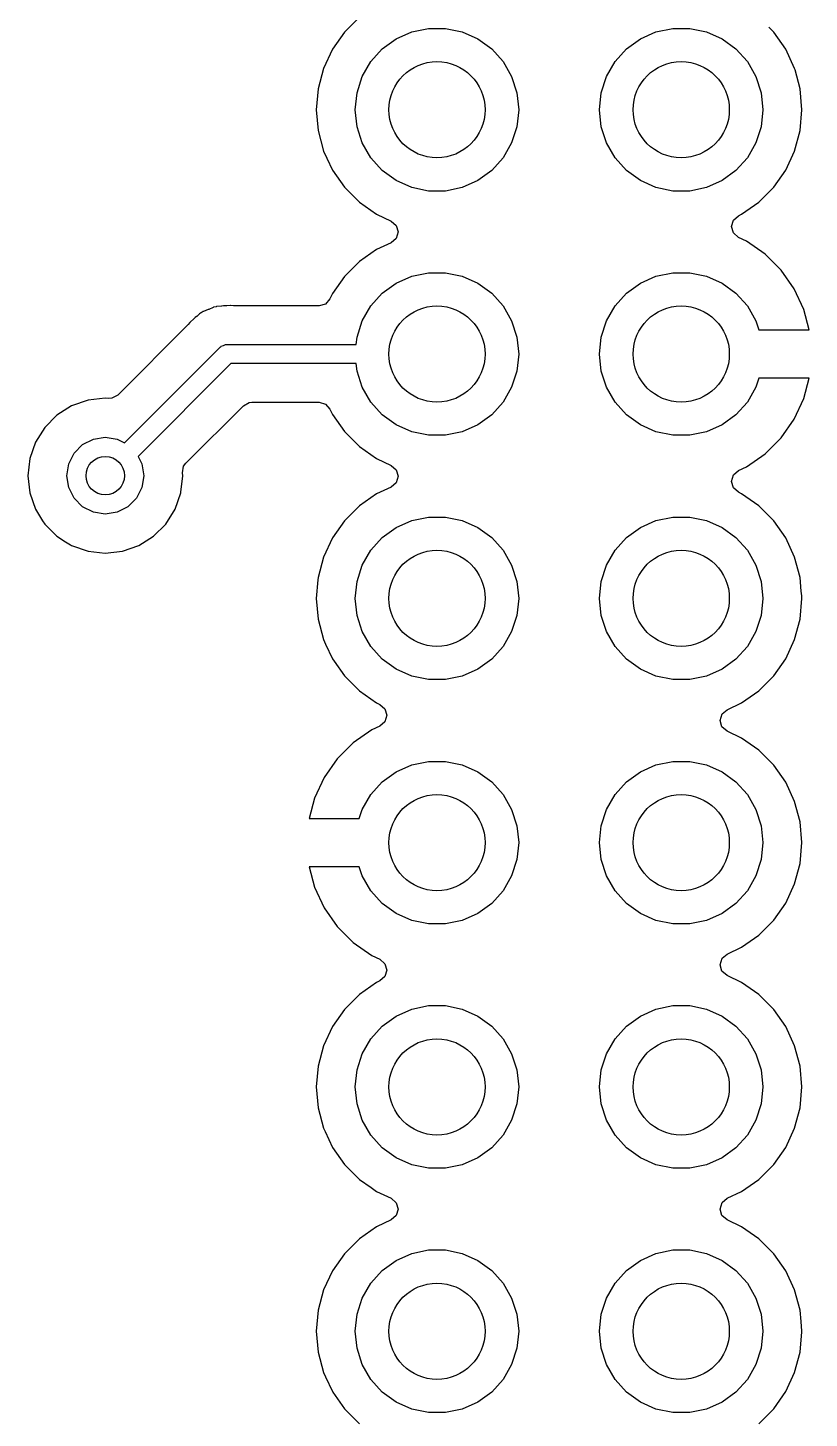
# Model space of a CAD drawing. Extents: x 0.71 to 7.56, y -5.16 to -0.79.
# Drawn here: x 4.467 to 4.787, y -3.528 to -2.958 of the extents above; entities that cross this region are included whole.
import ezdxf

# ---------------------------------------------------------------- set-up
doc = ezdxf.new("R2010")
doc.units = 0
doc.header["$MEASUREMENT"] = 0
doc.layers.add('BLACK', color=7, linetype='CONTINUOUS')

msp = doc.modelspace()

# ---------------------------------------------------------------- linework, layer by layer
at = {"layer": 'BLACK', "linetype": 'CONTINUOUS'}
for p, q in [((4.60249, -2.95409), (4.59639, -2.96019)), ((4.62391, -2.96013), (4.63075, -2.95867)), ((4.63075, -2.95867), (4.63775, -2.95867)), ((4.63775, -2.95867), (4.64459, -2.96013)), ((4.72391, -2.96013), (4.73075, -2.95867)), ((4.73075, -2.95867), (4.73775, -2.95867)), ((4.73775, -2.95867), (4.74459, -2.96013)), ((4.77211, -2.96019), (4.77012, -2.95819)), ((4.59639, -2.96019), (4.59145, -2.96724)), ((4.61186, -2.96708), (4.61752, -2.96297)), ((4.61752, -2.96297), (4.62391, -2.96013)), ((4.64459, -2.96013), (4.65098, -2.96297)), ((4.65098, -2.96297), (4.65664, -2.96708)), ((4.71186, -2.96708), (4.71752, -2.96297)), ((4.71752, -2.96297), (4.72391, -2.96013)), ((4.74459, -2.96013), (4.75098, -2.96297)), ((4.75098, -2.96297), (4.75664, -2.96708)), ((4.77705, -2.96724), (4.77211, -2.96019)), ((4.59145, -2.96724), (4.58781, -2.97505)), ((4.59145, -2.96724), (4.59145, -2.96724)), ((4.60718, -2.97228), (4.61186, -2.96708)), ((4.65664, -2.96708), (4.66133, -2.97228)), ((4.70718, -2.97228), (4.71186, -2.96708)), ((4.75664, -2.96708), (4.76133, -2.97228)), ((4.78069, -2.97505), (4.77705, -2.96724)), ((4.77705, -2.96724), (4.77705, -2.96724)), ((4.77705, -2.96724), (4.77705, -2.96724)), ((4.58781, -2.97505), (4.58558, -2.98337)), ((4.58781, -2.97505), (4.58781, -2.97505)), ((4.60368, -2.97834), (4.60718, -2.97228)), ((4.66133, -2.97228), (4.66482, -2.97834)), ((4.70368, -2.97834), (4.70718, -2.97228)), ((4.76133, -2.97228), (4.76482, -2.97834)), ((4.78085, -2.97563), (4.78069, -2.97505)), ((4.78069, -2.97505), (4.78069, -2.97505)), ((4.78069, -2.97505), (4.78069, -2.97505)), ((4.78292, -2.98337), (4.78085, -2.97563)), ((4.60152, -2.985), (4.60368, -2.97834)), ((4.66482, -2.97834), (4.66699, -2.985)), ((4.70152, -2.985), (4.70368, -2.97834)), ((4.76482, -2.97834), (4.76699, -2.985)), ((4.58558, -2.98337), (4.58483, -2.99195)), ((4.58558, -2.98337), (4.58558, -2.98337)), ((4.60079, -2.99195), (4.60152, -2.985)), ((4.66699, -2.985), (4.66772, -2.99195)), ((4.70079, -2.99195), (4.70152, -2.985)), ((4.76699, -2.985), (4.76772, -2.99195)), ((4.78367, -2.99195), (4.78292, -2.98337)), ((4.58483, -2.99195), (4.58483, -2.99195)), ((4.58483, -2.99195), (4.58558, -3.00053)), ((4.60152, -2.99891), (4.60079, -2.99195)), ((4.66772, -2.99195), (4.66699, -2.99891)), ((4.70152, -2.99891), (4.70079, -2.99195)), ((4.76772, -2.99195), (4.76699, -2.99891)), ((4.78292, -3.00053), (4.78367, -2.99195)), ((4.60368, -3.00556), (4.60152, -2.99891)), ((4.66699, -2.99891), (4.66482, -3.00556)), ((4.70368, -3.00556), (4.70152, -2.99891)), ((4.76699, -2.99891), (4.76482, -3.00556)), ((4.58558, -3.00053), (4.58558, -3.00053)), ((4.58558, -3.00053), (4.58781, -3.00886)), ((4.78069, -3.00886), (4.78292, -3.00053)), ((4.58781, -3.00886), (4.58781, -3.00886)), ((4.58781, -3.00886), (4.58781, -3.00886)), ((4.58781, -3.00886), (4.5892, -3.01183)), ((4.60718, -3.01162), (4.60368, -3.00556)), ((4.66482, -3.00556), (4.66133, -3.01162)), ((4.70718, -3.01162), (4.70368, -3.00556)), ((4.76482, -3.00556), (4.76133, -3.01162)), ((4.77705, -3.01666), (4.78069, -3.00886)), ((4.5892, -3.01183), (4.59145, -3.01666)), ((4.61186, -3.01682), (4.60718, -3.01162)), ((4.66133, -3.01162), (4.65664, -3.01682)), ((4.71186, -3.01682), (4.70718, -3.01162)), ((4.76133, -3.01162), (4.75664, -3.01682)), ((4.59145, -3.01666), (4.59145, -3.01666)), ((4.59145, -3.01666), (4.59639, -3.02372)), ((4.61752, -3.02093), (4.61186, -3.01682)), ((4.62391, -3.02378), (4.61752, -3.02093)), ((4.65098, -3.02093), (4.64459, -3.02378)), ((4.65664, -3.01682), (4.65098, -3.02093)), ((4.71752, -3.02093), (4.71186, -3.01682)), ((4.72391, -3.02378), (4.71752, -3.02093)), ((4.75098, -3.02093), (4.74459, -3.02378)), ((4.75664, -3.01682), (4.75098, -3.02093)), ((4.77211, -3.02372), (4.77705, -3.01666)), ((4.59639, -3.02372), (4.60249, -3.02981)), ((4.63075, -3.02523), (4.62391, -3.02378)), ((4.63775, -3.02523), (4.63075, -3.02523)), ((4.64459, -3.02378), (4.63775, -3.02523)), ((4.73075, -3.02523), (4.72391, -3.02378)), ((4.73775, -3.02523), (4.73075, -3.02523)), ((4.74459, -3.02378), (4.73775, -3.02523)), ((4.76602, -3.02981), (4.77211, -3.02372)), ((4.60249, -3.02981), (4.60954, -3.03475)), ((4.75896, -3.03475), (4.76602, -3.02981)), ((4.60954, -3.03475), (4.60954, -3.03475)), ((4.60954, -3.03475), (4.6155, -3.03753)), ((4.6155, -3.03753), (4.61756, -3.03935)), ((4.75482, -3.03975), (4.75562, -3.03712)), ((4.75562, -3.03712), (4.75764, -3.03537)), ((4.75764, -3.03537), (4.75896, -3.03475)), ((4.61752, -3.04462), (4.6155, -3.04638)), ((4.61831, -3.04199), (4.61752, -3.04462)), ((4.61756, -3.03935), (4.61831, -3.04199)), ((4.75558, -3.0424), (4.75482, -3.03975)), ((4.75764, -3.04422), (4.75558, -3.0424)), ((4.76093, -3.04575), (4.75764, -3.04422)), ((4.60954, -3.04915), (4.60249, -3.05409)), ((4.6155, -3.04638), (4.60954, -3.04915)), ((4.60954, -3.04915), (4.60954, -3.04915)), ((4.76855, -3.05108), (4.76093, -3.04575)), ((4.60249, -3.05409), (4.59639, -3.06019)), ((4.77512, -3.05766), (4.76855, -3.05108)), ((4.59639, -3.06019), (4.59145, -3.06724)), ((4.61752, -3.06297), (4.62391, -3.06013)), ((4.62391, -3.06013), (4.63075, -3.05867)), ((4.63075, -3.05867), (4.63775, -3.05867)), ((4.63775, -3.05867), (4.64459, -3.06013)), ((4.64459, -3.06013), (4.65098, -3.06297)), ((4.71752, -3.06297), (4.72391, -3.06013)), ((4.72391, -3.06013), (4.73075, -3.05867)), ((4.73075, -3.05867), (4.73775, -3.05867)), ((4.73775, -3.05867), (4.74459, -3.06013)), ((4.74459, -3.06013), (4.75098, -3.06297)), ((4.78046, -3.06528), (4.77512, -3.05766)), ((4.77512, -3.05766), (4.77512, -3.05766)), ((4.59145, -3.06724), (4.59043, -3.06943)), ((4.59145, -3.06724), (4.59145, -3.06724)), ((4.60718, -3.07228), (4.61186, -3.06708)), ((4.61186, -3.06708), (4.61752, -3.06297)), ((4.65098, -3.06297), (4.65664, -3.06708)), ((4.65664, -3.06708), (4.66133, -3.07228)), ((4.70718, -3.07228), (4.71186, -3.06708)), ((4.71186, -3.06708), (4.71752, -3.06297)), ((4.75098, -3.06297), (4.75664, -3.06708)), ((4.75664, -3.06708), (4.76133, -3.07228)), ((4.78439, -3.0737), (4.78046, -3.06528)), ((4.78046, -3.06528), (4.78046, -3.06528)), ((4.54264, -3.07285), (4.54078, -3.0737)), ((4.54282, -3.07282), (4.54264, -3.07285)), ((4.54264, -3.07285), (4.54264, -3.07285)), ((4.54383, -3.07257), (4.54282, -3.07282)), ((4.54401, -3.0725), (4.54383, -3.07257)), ((4.54605, -3.07235), (4.54401, -3.0725)), ((4.54401, -3.0725), (4.54401, -3.0725)), ((4.54622, -3.07234), (4.54605, -3.07235)), ((4.54683, -3.07225), (4.54622, -3.07234)), ((4.54745, -3.07225), (4.54683, -3.07225)), ((4.54763, -3.07224), (4.54745, -3.07225)), ((4.54815, -3.0722), (4.54763, -3.07224)), ((4.54966, -3.0721), (4.54815, -3.0722)), ((4.54985, -3.07214), (4.54966, -3.0721)), ((4.54966, -3.0721), (4.54966, -3.0721)), ((4.55089, -3.07225), (4.54985, -3.07214)), ((4.58601, -3.07225), (4.55089, -3.07225)), ((4.58862, -3.07149), (4.58601, -3.07225)), ((4.59043, -3.06943), (4.58862, -3.07149)), ((4.60368, -3.07834), (4.60718, -3.07228)), ((4.66133, -3.07228), (4.66482, -3.07834)), ((4.70368, -3.07834), (4.70718, -3.07228)), ((4.76133, -3.07228), (4.76482, -3.07834)), ((4.53474, -3.07758), (4.5332, -3.07892)), ((4.53487, -3.07746), (4.53474, -3.07758)), ((4.53531, -3.07702), (4.53487, -3.07746)), ((4.5358, -3.07665), (4.53531, -3.07702)), ((4.53594, -3.07654), (4.5358, -3.07665)), ((4.53708, -3.07555), (4.53594, -3.07654)), ((4.53748, -3.07521), (4.53708, -3.07555)), ((4.53765, -3.07513), (4.53748, -3.07521)), ((4.53748, -3.07521), (4.53748, -3.07521)), ((4.53855, -3.07459), (4.53765, -3.07513)), ((4.5387, -3.07448), (4.53855, -3.07459)), ((4.54062, -3.07377), (4.5387, -3.07448)), ((4.5387, -3.07448), (4.5387, -3.07448)), ((4.54078, -3.0737), (4.54062, -3.07377)), ((4.60152, -3.085), (4.60368, -3.07834)), ((4.66482, -3.07834), (4.66699, -3.085)), ((4.70152, -3.085), (4.70368, -3.07834)), ((4.76482, -3.07834), (4.76605, -3.08211)), ((4.78439, -3.07371), (4.78439, -3.0737)), ((4.78664, -3.08211), (4.78439, -3.07371)), ((4.53244, -3.07989), (4.50357, -3.10876)), ((4.5331, -3.07908), (4.53244, -3.07989)), ((4.5332, -3.07892), (4.5331, -3.07908)), ((4.5332, -3.07892), (4.5332, -3.07892)), ((4.76605, -3.08211), (4.78664, -3.08211)), ((4.78664, -3.08211), (4.78664, -3.08211)), ((4.50632, -3.12831), (4.54546, -3.08917)), ((4.54546, -3.08917), (4.54574, -3.08902)), ((4.54574, -3.08902), (4.54593, -3.08877)), ((4.54593, -3.08877), (4.54681, -3.08848)), ((4.54681, -3.08848), (4.54763, -3.08806)), ((4.54763, -3.08806), (4.54794, -3.08811)), ((4.54794, -3.08811), (4.54824, -3.08802)), ((4.54824, -3.08802), (4.6012, -3.08802)), ((4.6012, -3.08802), (4.60152, -3.085)), ((4.66699, -3.085), (4.66772, -3.09195)), ((4.70079, -3.09195), (4.70152, -3.085)), ((4.66772, -3.09195), (4.66699, -3.09891)), ((4.70152, -3.09891), (4.70079, -3.09195)), ((4.54987, -3.09589), (4.51189, -3.13388)), ((4.6012, -3.09589), (4.54987, -3.09589)), ((4.60152, -3.09891), (4.6012, -3.09589)), ((4.60368, -3.10556), (4.60152, -3.09891)), ((4.66699, -3.09891), (4.66482, -3.10556)), ((4.70368, -3.10556), (4.70152, -3.09891)), ((4.60718, -3.11162), (4.60368, -3.10556)), ((4.66482, -3.10556), (4.66133, -3.11162)), ((4.70718, -3.11162), (4.70368, -3.10556)), ((4.76482, -3.10556), (4.76133, -3.11162)), ((4.76605, -3.1018), (4.76482, -3.10556)), ((4.78664, -3.1018), (4.76605, -3.1018)), ((4.78439, -3.1102), (4.78664, -3.1018)), ((4.49139, -3.11083), (4.48468, -3.11318)), ((4.49844, -3.11004), (4.49139, -3.11083)), ((4.49139, -3.11083), (4.49139, -3.11083)), ((4.49845, -3.11004), (4.49844, -3.11004)), ((4.49957, -3.11016), (4.49845, -3.11004)), ((4.50115, -3.11008), (4.49957, -3.11016)), ((4.50357, -3.10876), (4.50115, -3.11008)), ((4.55498, -3.11309), (4.55739, -3.11177)), ((4.55739, -3.11177), (4.55843, -3.11166)), ((4.55843, -3.11166), (4.58601, -3.11166)), ((4.58601, -3.11166), (4.58865, -3.11243)), ((4.58865, -3.11243), (4.59043, -3.11448)), ((4.61186, -3.11682), (4.60718, -3.11162)), ((4.66133, -3.11162), (4.65664, -3.11682)), ((4.71186, -3.11682), (4.70718, -3.11162)), ((4.76133, -3.11162), (4.75664, -3.11682)), ((4.78046, -3.11863), (4.78439, -3.1102)), ((4.78439, -3.1102), (4.78439, -3.1102)), ((4.47867, -3.11696), (4.47365, -3.12198)), ((4.48468, -3.11318), (4.47867, -3.11696)), ((4.53143, -3.13663), (4.55498, -3.11309)), ((4.59043, -3.11448), (4.59145, -3.11666)), ((4.59145, -3.11666), (4.59639, -3.12372)), ((4.61752, -3.12093), (4.61186, -3.11682)), ((4.65664, -3.11682), (4.65098, -3.12093)), ((4.71752, -3.12093), (4.71186, -3.11682)), ((4.75664, -3.11682), (4.75098, -3.12093)), ((4.47365, -3.12198), (4.46987, -3.12799)), ((4.59639, -3.12372), (4.60249, -3.12981)), ((4.62391, -3.12378), (4.61752, -3.12093)), ((4.63075, -3.12523), (4.62391, -3.12378)), ((4.64459, -3.12378), (4.63775, -3.12523)), ((4.65098, -3.12093), (4.64459, -3.12378)), ((4.72391, -3.12378), (4.71752, -3.12093)), ((4.73075, -3.12523), (4.72391, -3.12378)), ((4.74459, -3.12378), (4.73775, -3.12523)), ((4.75098, -3.12093), (4.74459, -3.12378)), ((4.77512, -3.12625), (4.78046, -3.11863)), ((4.46987, -3.12799), (4.46752, -3.13469)), ((4.4857, -3.1325), (4.48919, -3.12901)), ((4.48919, -3.12901), (4.49358, -3.12677)), ((4.49358, -3.12677), (4.49844, -3.126)), ((4.49844, -3.126), (4.50331, -3.12677)), ((4.50331, -3.12677), (4.50632, -3.12831)), ((4.60249, -3.12981), (4.60946, -3.13469)), ((4.63775, -3.12523), (4.63075, -3.12523)), ((4.73775, -3.12523), (4.73075, -3.12523)), ((4.76855, -3.13282), (4.77512, -3.12625)), ((4.46752, -3.13469), (4.46673, -3.14175)), ((4.46752, -3.13469), (4.46752, -3.13469)), ((4.48347, -3.13689), (4.4857, -3.1325)), ((4.51189, -3.13388), (4.51342, -3.13689)), ((4.60946, -3.13469), (4.60954, -3.13475)), ((4.60954, -3.13475), (4.6155, -3.13753)), ((4.76093, -3.13816), (4.76855, -3.13282)), ((4.4827, -3.14175), (4.48347, -3.13689)), ((4.51342, -3.13689), (4.51419, -3.14175)), ((4.53003, -3.14063), (4.53051, -3.13792)), ((4.53016, -3.14175), (4.53003, -3.14063)), ((4.53051, -3.13792), (4.53143, -3.13663)), ((4.6155, -3.13753), (4.61756, -3.13935)), ((4.61756, -3.13935), (4.61831, -3.14199)), ((4.75562, -3.14144), (4.75764, -3.13969)), ((4.75764, -3.13969), (4.76093, -3.13816)), ((4.46673, -3.14175), (4.46673, -3.14175)), ((4.46673, -3.14175), (4.46752, -3.14881)), ((4.48347, -3.14662), (4.4827, -3.14175)), ((4.4857, -3.15101), (4.48347, -3.14662)), ((4.51342, -3.14662), (4.51119, -3.15101)), ((4.51419, -3.14175), (4.51342, -3.14662)), ((4.5294, -3.14854), (4.53016, -3.14175)), ((4.53016, -3.14175), (4.53016, -3.14175)), ((4.6155, -3.14638), (4.60954, -3.14915)), ((4.61752, -3.14462), (4.6155, -3.14638)), ((4.61831, -3.14199), (4.61752, -3.14462)), ((4.75482, -3.14408), (4.75562, -3.14144)), ((4.75558, -3.14672), (4.75482, -3.14408)), ((4.75764, -3.14854), (4.75558, -3.14672)), ((4.46752, -3.14881), (4.46752, -3.14881)), ((4.46752, -3.14881), (4.46987, -3.15551)), ((4.48919, -3.15449), (4.4857, -3.15101)), ((4.51119, -3.15101), (4.5077, -3.15449)), ((4.52702, -3.15551), (4.52936, -3.14881)), ((4.52936, -3.14881), (4.5294, -3.14854)), ((4.60954, -3.14915), (4.60249, -3.15409)), ((4.60954, -3.14915), (4.60954, -3.14915)), ((4.75896, -3.14915), (4.75764, -3.14854)), ((4.76602, -3.15409), (4.75896, -3.14915)), ((4.75896, -3.14915), (4.75896, -3.14915)), ((4.46987, -3.15551), (4.47281, -3.16019)), ((4.49358, -3.15673), (4.48919, -3.15449)), ((4.49844, -3.1575), (4.49358, -3.15673)), ((4.50331, -3.15673), (4.49844, -3.1575)), ((4.5077, -3.15449), (4.50331, -3.15673)), ((4.52324, -3.16153), (4.52702, -3.15551)), ((4.60249, -3.15409), (4.59639, -3.16019)), ((4.76972, -3.15779), (4.76602, -3.15409)), ((4.77211, -3.16019), (4.76972, -3.15779)), ((4.47281, -3.16019), (4.47365, -3.16153)), ((4.47365, -3.16153), (4.47867, -3.16655)), ((4.51822, -3.16655), (4.52324, -3.16153)), ((4.59639, -3.16019), (4.59145, -3.16724)), ((4.61186, -3.16708), (4.61752, -3.16297)), ((4.61752, -3.16297), (4.62391, -3.16013)), ((4.62391, -3.16013), (4.63075, -3.15867)), ((4.63075, -3.15867), (4.63775, -3.15867)), ((4.63775, -3.15867), (4.64459, -3.16013)), ((4.64459, -3.16013), (4.65098, -3.16297)), ((4.65098, -3.16297), (4.65664, -3.16708)), ((4.71186, -3.16708), (4.71752, -3.16297)), ((4.71752, -3.16297), (4.72391, -3.16013)), ((4.72391, -3.16013), (4.73075, -3.15867)), ((4.73075, -3.15867), (4.73775, -3.15867)), ((4.73775, -3.15867), (4.74459, -3.16013)), ((4.74459, -3.16013), (4.75098, -3.16297)), ((4.75098, -3.16297), (4.75664, -3.16708)), ((4.77705, -3.16724), (4.77211, -3.16019)), ((4.47867, -3.16655), (4.48223, -3.16878)), ((4.48223, -3.16878), (4.48427, -3.17007)), ((4.51221, -3.17033), (4.51822, -3.16655)), ((4.59145, -3.16724), (4.58781, -3.17505)), ((4.59145, -3.16724), (4.59145, -3.16724)), ((4.60718, -3.17228), (4.61186, -3.16708)), ((4.65664, -3.16708), (4.66133, -3.17228)), ((4.70718, -3.17228), (4.71186, -3.16708)), ((4.75664, -3.16708), (4.76133, -3.17228)), ((4.78069, -3.17505), (4.77705, -3.16724)), ((4.77705, -3.16724), (4.77705, -3.16724)), ((4.77705, -3.16724), (4.77705, -3.16724)), ((4.48427, -3.17007), (4.48468, -3.17033)), ((4.48468, -3.17033), (4.49139, -3.17267)), ((4.49139, -3.17267), (4.49139, -3.17267)), ((4.49139, -3.17267), (4.49844, -3.17347)), ((4.49844, -3.17347), (4.49844, -3.17347)), ((4.49844, -3.17347), (4.49845, -3.17347)), ((4.49845, -3.17347), (4.5055, -3.17267)), ((4.5055, -3.17267), (4.51221, -3.17033)), ((4.5055, -3.17267), (4.5055, -3.17267)), ((4.5055, -3.17267), (4.5055, -3.17267)), ((4.58781, -3.17505), (4.58558, -3.18337)), ((4.58781, -3.17505), (4.58781, -3.17505)), ((4.60368, -3.17834), (4.60718, -3.17228)), ((4.66133, -3.17228), (4.66482, -3.17834)), ((4.70368, -3.17834), (4.70718, -3.17228)), ((4.76133, -3.17228), (4.76482, -3.17834)), ((4.78292, -3.18337), (4.78069, -3.17505)), ((4.60152, -3.185), (4.60368, -3.17834)), ((4.66482, -3.17834), (4.66699, -3.185)), ((4.70152, -3.185), (4.70368, -3.17834)), ((4.76482, -3.17834), (4.76699, -3.185)), ((4.5855, -3.18434), (4.58483, -3.19195)), ((4.58558, -3.18337), (4.5855, -3.18434)), ((4.58558, -3.18337), (4.58558, -3.18337)), ((4.60079, -3.19195), (4.60152, -3.185)), ((4.66699, -3.185), (4.66772, -3.19195)), ((4.70079, -3.19195), (4.70152, -3.185)), ((4.76699, -3.185), (4.76772, -3.19195)), ((4.78341, -3.18897), (4.78292, -3.18337)), ((4.58483, -3.19195), (4.58483, -3.19195)), ((4.58483, -3.19195), (4.58558, -3.20053)), ((4.60152, -3.19891), (4.60079, -3.19195)), ((4.66772, -3.19195), (4.66699, -3.19891)), ((4.70152, -3.19891), (4.70079, -3.19195)), ((4.76772, -3.19195), (4.76699, -3.19891)), ((4.78292, -3.20053), (4.78367, -3.19195)), ((4.78358, -3.19093), (4.78341, -3.18897)), ((4.78367, -3.19195), (4.78358, -3.19093)), ((4.58558, -3.20053), (4.58558, -3.20053)), ((4.58558, -3.20053), (4.58781, -3.20886)), ((4.60368, -3.20556), (4.60152, -3.19891)), ((4.66699, -3.19891), (4.66482, -3.20556)), ((4.70368, -3.20556), (4.70152, -3.19891)), ((4.76699, -3.19891), (4.76482, -3.20556)), ((4.78069, -3.20886), (4.78292, -3.20053)), ((4.58781, -3.20886), (4.58781, -3.20886)), ((4.58781, -3.20886), (4.58781, -3.20886)), ((4.58781, -3.20886), (4.58866, -3.21068)), ((4.60718, -3.21162), (4.60368, -3.20556)), ((4.66482, -3.20556), (4.66133, -3.21162)), ((4.70718, -3.21162), (4.70368, -3.20556)), ((4.76482, -3.20556), (4.76133, -3.21162)), ((4.77705, -3.21666), (4.78069, -3.20886)), ((4.58866, -3.21068), (4.59145, -3.21666)), ((4.61186, -3.21682), (4.60718, -3.21162)), ((4.66133, -3.21162), (4.65664, -3.21682)), ((4.71186, -3.21682), (4.70718, -3.21162)), ((4.76133, -3.21162), (4.75664, -3.21682)), ((4.59145, -3.21666), (4.59217, -3.21769)), ((4.59217, -3.21769), (4.59639, -3.22372)), ((4.61752, -3.22093), (4.61186, -3.21682)), ((4.62391, -3.22378), (4.61752, -3.22093)), ((4.65098, -3.22093), (4.64459, -3.22378)), ((4.65664, -3.21682), (4.65098, -3.22093)), ((4.71752, -3.22093), (4.71186, -3.21682)), ((4.72391, -3.22378), (4.71752, -3.22093)), ((4.75098, -3.22093), (4.74459, -3.22378)), ((4.75664, -3.21682), (4.75098, -3.22093)), ((4.77211, -3.22372), (4.77705, -3.21666)), ((4.59639, -3.22372), (4.60249, -3.22981)), ((4.63075, -3.22523), (4.62391, -3.22378)), ((4.63775, -3.22523), (4.63075, -3.22523)), ((4.64459, -3.22378), (4.63775, -3.22523)), ((4.73075, -3.22523), (4.72391, -3.22378)), ((4.73775, -3.22523), (4.73075, -3.22523)), ((4.74459, -3.22378), (4.73775, -3.22523)), ((4.76602, -3.22981), (4.77211, -3.22372)), ((4.60249, -3.22981), (4.60954, -3.23475)), ((4.75896, -3.23475), (4.76602, -3.22981)), ((4.60954, -3.23475), (4.61086, -3.23537)), ((4.61086, -3.23537), (4.61086, -3.23537)), ((4.61086, -3.23537), (4.61293, -3.23718)), ((4.61293, -3.23718), (4.61368, -3.23983)), ((4.75099, -3.23928), (4.75301, -3.23753)), ((4.75301, -3.23753), (4.75896, -3.23475)), ((4.61288, -3.24246), (4.61086, -3.24422)), ((4.61368, -3.23983), (4.61288, -3.24246)), ((4.75019, -3.24191), (4.75099, -3.23928)), ((4.75094, -3.24456), (4.75019, -3.24191)), ((4.60758, -3.24575), (4.59996, -3.25108)), ((4.61086, -3.24422), (4.60758, -3.24575)), ((4.60758, -3.24575), (4.60758, -3.24575)), ((4.75301, -3.24638), (4.75094, -3.24456)), ((4.75896, -3.24915), (4.75301, -3.24638)), ((4.76602, -3.25409), (4.75896, -3.24915)), ((4.59996, -3.25108), (4.59338, -3.25766)), ((4.59996, -3.25108), (4.59996, -3.25108)), ((4.76958, -3.25766), (4.76602, -3.25409)), ((4.59338, -3.25766), (4.58805, -3.26528)), ((4.59338, -3.25766), (4.59338, -3.25766)), ((4.61752, -3.26297), (4.62391, -3.26013)), ((4.62391, -3.26013), (4.63075, -3.25867)), ((4.63075, -3.25867), (4.63775, -3.25867)), ((4.63775, -3.25867), (4.64459, -3.26013)), ((4.64459, -3.26013), (4.65098, -3.26297)), ((4.71752, -3.26297), (4.72391, -3.26013)), ((4.72391, -3.26013), (4.73075, -3.25867)), ((4.73075, -3.25867), (4.73775, -3.25867)), ((4.73775, -3.25867), (4.74459, -3.26013)), ((4.74459, -3.26013), (4.75098, -3.26297)), ((4.77211, -3.26019), (4.76958, -3.25766)), ((4.77705, -3.26724), (4.77211, -3.26019)), ((4.58805, -3.26528), (4.58412, -3.27371)), ((4.58805, -3.26528), (4.58805, -3.26528)), ((4.61186, -3.26708), (4.61752, -3.26297)), ((4.65098, -3.26297), (4.65664, -3.26708)), ((4.71186, -3.26708), (4.71752, -3.26297)), ((4.75098, -3.26297), (4.75664, -3.26708)), ((4.60718, -3.27228), (4.61186, -3.26708)), ((4.65664, -3.26708), (4.66133, -3.27228)), ((4.70718, -3.27228), (4.71186, -3.26708)), ((4.75664, -3.26708), (4.76133, -3.27228)), ((4.78069, -3.27505), (4.77705, -3.26724)), ((4.77705, -3.26724), (4.77705, -3.26724)), ((4.77705, -3.26724), (4.77705, -3.26724)), ((4.58412, -3.27371), (4.58186, -3.28211)), ((4.58412, -3.27371), (4.58412, -3.27371)), ((4.60368, -3.27834), (4.60718, -3.27228)), ((4.66133, -3.27228), (4.66482, -3.27834)), ((4.70368, -3.27834), (4.70718, -3.27228)), ((4.76133, -3.27228), (4.76482, -3.27834)), ((4.78292, -3.28337), (4.78069, -3.27505)), ((4.58186, -3.28211), (4.58186, -3.28211)), ((4.58186, -3.28211), (4.60246, -3.28211)), ((4.60246, -3.28211), (4.60368, -3.27834)), ((4.66482, -3.27834), (4.66699, -3.285)), ((4.70152, -3.285), (4.70368, -3.27834)), ((4.76482, -3.27834), (4.76699, -3.285)), ((4.78367, -3.29195), (4.78292, -3.28337)), ((4.66699, -3.285), (4.66772, -3.29195)), ((4.70079, -3.29195), (4.70152, -3.285)), ((4.76699, -3.285), (4.76772, -3.29195)), ((4.66772, -3.29195), (4.66699, -3.29891)), ((4.70152, -3.29891), (4.70079, -3.29195)), ((4.76772, -3.29195), (4.76699, -3.29891)), ((4.78292, -3.30053), (4.78367, -3.29195)), ((4.66699, -3.29891), (4.66482, -3.30556)), ((4.70368, -3.30556), (4.70152, -3.29891)), ((4.76699, -3.29891), (4.76482, -3.30556)), ((4.78069, -3.30886), (4.78292, -3.30053)), ((4.60246, -3.3018), (4.58186, -3.3018)), ((4.58186, -3.3018), (4.58412, -3.3102)), ((4.60368, -3.30556), (4.60246, -3.3018)), ((4.60718, -3.31162), (4.60368, -3.30556)), ((4.66482, -3.30556), (4.66133, -3.31162)), ((4.70718, -3.31162), (4.70368, -3.30556)), ((4.76482, -3.30556), (4.76133, -3.31162)), ((4.58412, -3.3102), (4.58412, -3.3102)), ((4.58412, -3.3102), (4.58805, -3.31863)), ((4.61186, -3.31682), (4.60718, -3.31162)), ((4.66133, -3.31162), (4.65664, -3.31682)), ((4.71186, -3.31682), (4.70718, -3.31162)), ((4.76133, -3.31162), (4.75664, -3.31682)), ((4.77705, -3.31666), (4.78069, -3.30886)), ((4.61752, -3.32093), (4.61186, -3.31682)), ((4.65664, -3.31682), (4.65098, -3.32093)), ((4.71752, -3.32093), (4.71186, -3.31682)), ((4.75664, -3.31682), (4.75098, -3.32093)), ((4.77211, -3.32372), (4.77705, -3.31666)), ((4.58805, -3.31863), (4.59338, -3.32625)), ((4.62391, -3.32378), (4.61752, -3.32093)), ((4.65098, -3.32093), (4.64459, -3.32378)), ((4.72391, -3.32378), (4.71752, -3.32093)), ((4.75098, -3.32093), (4.74459, -3.32378)), ((4.59338, -3.32625), (4.59996, -3.33282)), ((4.63075, -3.32523), (4.62391, -3.32378)), ((4.63775, -3.32523), (4.63075, -3.32523)), ((4.64459, -3.32378), (4.63775, -3.32523)), ((4.73075, -3.32523), (4.72391, -3.32378)), ((4.73775, -3.32523), (4.73075, -3.32523)), ((4.74459, -3.32378), (4.73775, -3.32523)), ((4.76602, -3.32981), (4.77211, -3.32372)), ((4.59996, -3.33282), (4.60758, -3.33816)), ((4.75301, -3.33753), (4.75896, -3.33475)), ((4.75896, -3.33475), (4.76602, -3.32981)), ((4.60758, -3.33816), (4.61086, -3.33969)), ((4.61086, -3.33969), (4.61293, -3.34151)), ((4.75019, -3.34191), (4.75099, -3.33928)), ((4.75099, -3.33928), (4.75301, -3.33753)), ((4.61368, -3.34415), (4.61288, -3.34679)), ((4.61293, -3.34151), (4.61368, -3.34415)), ((4.75094, -3.34456), (4.75019, -3.34191)), ((4.75301, -3.34638), (4.75094, -3.34456)), ((4.60954, -3.34915), (4.60249, -3.35409)), ((4.61086, -3.34854), (4.60954, -3.34915)), ((4.60954, -3.34915), (4.60954, -3.34915)), ((4.61288, -3.34679), (4.61086, -3.34854)), ((4.75896, -3.34915), (4.75301, -3.34638)), ((4.76602, -3.35409), (4.75896, -3.34915)), ((4.60249, -3.35409), (4.59639, -3.36019)), ((4.77021, -3.35829), (4.76602, -3.35409)), ((4.59639, -3.36019), (4.59145, -3.36724)), ((4.61186, -3.36708), (4.61752, -3.36297)), ((4.61752, -3.36297), (4.62391, -3.36013)), ((4.62391, -3.36013), (4.63075, -3.35867)), ((4.63075, -3.35867), (4.63775, -3.35867)), ((4.63775, -3.35867), (4.64459, -3.36013)), ((4.64459, -3.36013), (4.65098, -3.36297)), ((4.65098, -3.36297), (4.65664, -3.36708)), ((4.71186, -3.36708), (4.71752, -3.36297)), ((4.71752, -3.36297), (4.72391, -3.36013)), ((4.72391, -3.36013), (4.73075, -3.35867)), ((4.73075, -3.35867), (4.73775, -3.35867)), ((4.73775, -3.35867), (4.74459, -3.36013)), ((4.74459, -3.36013), (4.75098, -3.36297)), ((4.75098, -3.36297), (4.75664, -3.36708)), ((4.77211, -3.36019), (4.77021, -3.35829)), ((4.77705, -3.36724), (4.77211, -3.36019)), ((4.59145, -3.36724), (4.58781, -3.37505)), ((4.59145, -3.36724), (4.59145, -3.36724)), ((4.60718, -3.37228), (4.61186, -3.36708)), ((4.65664, -3.36708), (4.66133, -3.37228)), ((4.70718, -3.37228), (4.71186, -3.36708)), ((4.75664, -3.36708), (4.76133, -3.37228)), ((4.78069, -3.37505), (4.77705, -3.36724)), ((4.77705, -3.36724), (4.77705, -3.36724)), ((4.77705, -3.36724), (4.77705, -3.36724)), ((4.60368, -3.37834), (4.60718, -3.37228)), ((4.66133, -3.37228), (4.66482, -3.37834)), ((4.70368, -3.37834), (4.70718, -3.37228)), ((4.76133, -3.37228), (4.76482, -3.37834)), ((4.58781, -3.37505), (4.58558, -3.38337)), ((4.58781, -3.37505), (4.58781, -3.37505)), ((4.60152, -3.385), (4.60368, -3.37834)), ((4.66482, -3.37834), (4.66699, -3.385)), ((4.70152, -3.385), (4.70368, -3.37834)), ((4.76482, -3.37834), (4.76699, -3.385)), ((4.78292, -3.38337), (4.78069, -3.37505)), ((4.58558, -3.38337), (4.58483, -3.39195)), ((4.58558, -3.38337), (4.58558, -3.38337)), ((4.60079, -3.39195), (4.60152, -3.385)), ((4.66699, -3.385), (4.66772, -3.39195)), ((4.70079, -3.39195), (4.70152, -3.385)), ((4.76699, -3.385), (4.76772, -3.39195)), ((4.78367, -3.39195), (4.78292, -3.38337)), ((4.58483, -3.39195), (4.58483, -3.39195)), ((4.58483, -3.39195), (4.58558, -3.40053)), ((4.60152, -3.39891), (4.60079, -3.39195)), ((4.66772, -3.39195), (4.66699, -3.39891)), ((4.70152, -3.39891), (4.70079, -3.39195)), ((4.76772, -3.39195), (4.76699, -3.39891)), ((4.78292, -3.40053), (4.78367, -3.39195)), ((4.58558, -3.40053), (4.58558, -3.40053)), ((4.58558, -3.40053), (4.58781, -3.40886)), ((4.60368, -3.40556), (4.60152, -3.39891)), ((4.66699, -3.39891), (4.66482, -3.40556)), ((4.70368, -3.40556), (4.70152, -3.39891)), ((4.76699, -3.39891), (4.76482, -3.40556)), ((4.78069, -3.40886), (4.78292, -3.40053)), ((4.60718, -3.41162), (4.60368, -3.40556)), ((4.66482, -3.40556), (4.66133, -3.41162)), ((4.70718, -3.41162), (4.70368, -3.40556)), ((4.76482, -3.40556), (4.76133, -3.41162)), ((4.58781, -3.40886), (4.58781, -3.40886)), ((4.58781, -3.40886), (4.58781, -3.40886)), ((4.58781, -3.40886), (4.58845, -3.41022)), ((4.58845, -3.41022), (4.59145, -3.41666)), ((4.61186, -3.41682), (4.60718, -3.41162)), ((4.66133, -3.41162), (4.65664, -3.41682)), ((4.71186, -3.41682), (4.70718, -3.41162)), ((4.76133, -3.41162), (4.75664, -3.41682)), ((4.77705, -3.41666), (4.78069, -3.40886)), ((4.59145, -3.41666), (4.59145, -3.41666)), ((4.59145, -3.41666), (4.59639, -3.42372)), ((4.61752, -3.42093), (4.61186, -3.41682)), ((4.65664, -3.41682), (4.65098, -3.42093)), ((4.71752, -3.42093), (4.71186, -3.41682)), ((4.75664, -3.41682), (4.75098, -3.42093)), ((4.77211, -3.42372), (4.77705, -3.41666)), ((4.59639, -3.42372), (4.60249, -3.42981)), ((4.62391, -3.42378), (4.61752, -3.42093)), ((4.63075, -3.42523), (4.62391, -3.42378)), ((4.63775, -3.42523), (4.63075, -3.42523)), ((4.64459, -3.42378), (4.63775, -3.42523)), ((4.65098, -3.42093), (4.64459, -3.42378)), ((4.72391, -3.42378), (4.71752, -3.42093)), ((4.73075, -3.42523), (4.72391, -3.42378)), ((4.73775, -3.42523), (4.73075, -3.42523)), ((4.74459, -3.42378), (4.73775, -3.42523)), ((4.75098, -3.42093), (4.74459, -3.42378)), ((4.76602, -3.42981), (4.77211, -3.42372)), ((4.60249, -3.42981), (4.60724, -3.43314)), ((4.75896, -3.43475), (4.76602, -3.42981)), ((4.60724, -3.43314), (4.60954, -3.43475)), ((4.60954, -3.43475), (4.6155, -3.43753)), ((4.75301, -3.43753), (4.75896, -3.43475)), ((4.6155, -3.43753), (4.61756, -3.43935)), ((4.61831, -3.44199), (4.61752, -3.44462)), ((4.61756, -3.43935), (4.61831, -3.44199)), ((4.75019, -3.44191), (4.75099, -3.43928)), ((4.75094, -3.44456), (4.75019, -3.44191)), ((4.75099, -3.43928), (4.75301, -3.43753)), ((4.6155, -3.44638), (4.60954, -3.44915)), ((4.61752, -3.44462), (4.6155, -3.44638)), ((4.75301, -3.44638), (4.75094, -3.44456)), ((4.75896, -3.44915), (4.75301, -3.44638)), ((4.60249, -3.45409), (4.59639, -3.46019)), ((4.60954, -3.44915), (4.60249, -3.45409)), ((4.60954, -3.44915), (4.60954, -3.44915)), ((4.76602, -3.45409), (4.75896, -3.44915)), ((4.76963, -3.45771), (4.76602, -3.45409)), ((4.62391, -3.46013), (4.63075, -3.45867)), ((4.63075, -3.45867), (4.63775, -3.45867)), ((4.63775, -3.45867), (4.64459, -3.46013)), ((4.72391, -3.46013), (4.73075, -3.45867)), ((4.73075, -3.45867), (4.73775, -3.45867)), ((4.73775, -3.45867), (4.74459, -3.46013)), ((4.77211, -3.46019), (4.76963, -3.45771)), ((4.59639, -3.46019), (4.59145, -3.46724)), ((4.61186, -3.46708), (4.61752, -3.46297)), ((4.61752, -3.46297), (4.62391, -3.46013)), ((4.64459, -3.46013), (4.65098, -3.46297)), ((4.65098, -3.46297), (4.65664, -3.46708)), ((4.71186, -3.46708), (4.71752, -3.46297)), ((4.71752, -3.46297), (4.72391, -3.46013)), ((4.74459, -3.46013), (4.75098, -3.46297)), ((4.75098, -3.46297), (4.75664, -3.46708)), ((4.77705, -3.46724), (4.77211, -3.46019)), ((4.59145, -3.46724), (4.58781, -3.47505)), ((4.59145, -3.46724), (4.59145, -3.46724)), ((4.60718, -3.47228), (4.61186, -3.46708)), ((4.65664, -3.46708), (4.66133, -3.47228)), ((4.70718, -3.47228), (4.71186, -3.46708)), ((4.75664, -3.46708), (4.76133, -3.47228)), ((4.78069, -3.47505), (4.77705, -3.46724)), ((4.77705, -3.46724), (4.77705, -3.46724)), ((4.77705, -3.46724), (4.77705, -3.46724)), ((4.58781, -3.47505), (4.58558, -3.48337)), ((4.58781, -3.47505), (4.58781, -3.47505)), ((4.60368, -3.47834), (4.60718, -3.47228)), ((4.66133, -3.47228), (4.66482, -3.47834)), ((4.70368, -3.47834), (4.70718, -3.47228)), ((4.76133, -3.47228), (4.76482, -3.47834)), ((4.78292, -3.48337), (4.78069, -3.47505)), ((4.60152, -3.485), (4.60368, -3.47834)), ((4.66482, -3.47834), (4.66699, -3.485)), ((4.70152, -3.485), (4.70368, -3.47834)), ((4.76482, -3.47834), (4.76699, -3.485)), ((4.58558, -3.48337), (4.58483, -3.49195)), ((4.58558, -3.48337), (4.58558, -3.48337)), ((4.60079, -3.49195), (4.60152, -3.485)), ((4.66699, -3.485), (4.66772, -3.49195)), ((4.70079, -3.49195), (4.70152, -3.485)), ((4.76699, -3.485), (4.76772, -3.49195)), ((4.78332, -3.4879), (4.78292, -3.48337)), ((4.78367, -3.49195), (4.78332, -3.4879)), ((4.58483, -3.49195), (4.58483, -3.49195)), ((4.58483, -3.49195), (4.58558, -3.50053)), ((4.60152, -3.49891), (4.60079, -3.49195)), ((4.66772, -3.49195), (4.66699, -3.49891)), ((4.70152, -3.49891), (4.70079, -3.49195)), ((4.76772, -3.49195), (4.76699, -3.49891)), ((4.78292, -3.50053), (4.78366, -3.49213)), ((4.78366, -3.49213), (4.78367, -3.49195)), ((4.78367, -3.49195), (4.78367, -3.49195)), ((4.60368, -3.50556), (4.60152, -3.49891)), ((4.66699, -3.49891), (4.66482, -3.50556)), ((4.70368, -3.50556), (4.70152, -3.49891)), ((4.76699, -3.49891), (4.76482, -3.50556)), ((4.58558, -3.50053), (4.58558, -3.50053)), ((4.58558, -3.50053), (4.58781, -3.50886)), ((4.60718, -3.51162), (4.60368, -3.50556)), ((4.66482, -3.50556), (4.66133, -3.51162)), ((4.70718, -3.51162), (4.70368, -3.50556)), ((4.76482, -3.50556), (4.76133, -3.51162)), ((4.78069, -3.50886), (4.78292, -3.50053)), ((4.58781, -3.50886), (4.58781, -3.50886)), ((4.58781, -3.50886), (4.58781, -3.50886)), ((4.58781, -3.50886), (4.5886, -3.51054)), ((4.5886, -3.51054), (4.59145, -3.51666)), ((4.77705, -3.51666), (4.78069, -3.50886)), ((4.59145, -3.51666), (4.59163, -3.51692)), ((4.59163, -3.51692), (4.59639, -3.52372)), ((4.61186, -3.51682), (4.60718, -3.51162)), ((4.61752, -3.52093), (4.61186, -3.51682)), ((4.65664, -3.51682), (4.65098, -3.52093)), ((4.66133, -3.51162), (4.65664, -3.51682)), ((4.71186, -3.51682), (4.70718, -3.51162)), ((4.71752, -3.52093), (4.71186, -3.51682)), ((4.75664, -3.51682), (4.75098, -3.52093)), ((4.76133, -3.51162), (4.75664, -3.51682)), ((4.77211, -3.52372), (4.77705, -3.51666)), ((4.62391, -3.52378), (4.61752, -3.52093)), ((4.65098, -3.52093), (4.64459, -3.52378)), ((4.72391, -3.52378), (4.71752, -3.52093)), ((4.75098, -3.52093), (4.74459, -3.52378)), ((4.59639, -3.52372), (4.60249, -3.52981)), ((4.63075, -3.52523), (4.62391, -3.52378)), ((4.63775, -3.52523), (4.63075, -3.52523)), ((4.64459, -3.52378), (4.63775, -3.52523)), ((4.73075, -3.52523), (4.72391, -3.52378)), ((4.73775, -3.52523), (4.73075, -3.52523)), ((4.74459, -3.52378), (4.73775, -3.52523)), ((4.76602, -3.52981), (4.77211, -3.52372))]:
    msp.add_line(p, q, dxfattribs=at)
at = {"layer": 'BLACK'}
for centre, radius in [((4.63425, -2.99195), 0.019685), ((4.73425, -2.99195), 0.019685), ((4.63425, -3.09195), 0.019685), ((4.73425, -3.09195), 0.019685), ((4.49844, -3.14175), 0.007874), ((4.63425, -3.19195), 0.019685), ((4.73425, -3.19195), 0.019685), ((4.63425, -3.29195), 0.019685), ((4.73425, -3.29195), 0.019685), ((4.63425, -3.39195), 0.019685), ((4.73425, -3.39195), 0.019685), ((4.63425, -3.49195), 0.019685), ((4.73425, -3.49195), 0.019685)]:
    msp.add_circle(centre, radius, dxfattribs=at)

doc.saveas('drawing.dxf')
